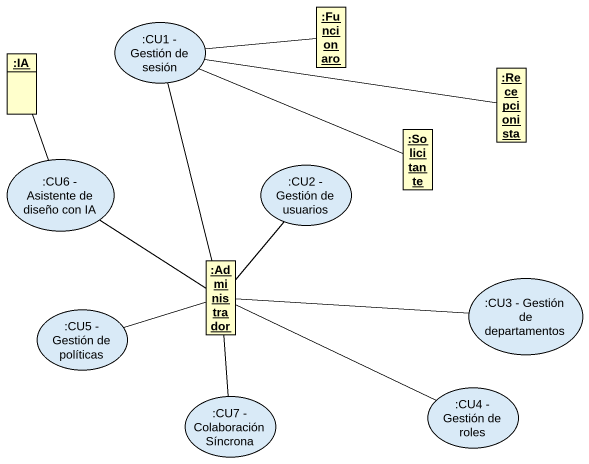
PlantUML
@startuml
allowmixing
hide circle
hide empty members
object ":Funcionaro" as Funcionaro
object ":IA" as IA
usecase ":CU1 - Gestión de sesión" as CU1_Gestión_de_sesión
object ":Recepcionista" as Recepcionista
usecase ":CU6 - Asistente de diseño con IA" as CU6_Asistente_de_diseño_con
usecase ":CU2 - Gestión de usuarios" as CU2_Gestión_de_usuarios
object ":Solicitante" as Solicitante
object ":Administrador" as Administrador
usecase ":CU5 - Gestión de políticas" as CU5_Gestión_de_políticas
usecase ":CU3 - Gestión de departamentos" as CU3_Gestión_de_departamentos
usecase ":CU7 - Colaboración Síncrona" as CU7_Colaboración_Síncrona
usecase ":CU4 - Gestión de roles" as CU4_Gestión_de_roles
CU1_Gestión_de_sesión -right- Funcionaro
CU1_Gestión_de_sesión -right- Recepcionista
CU1_Gestión_de_sesión -right- Solicitante
CU1_Gestión_de_sesión -- Administrador
CU6_Asistente_de_diseño_con -up- IA
CU6_Asistente_de_diseño_con -- Administrador
CU2_Gestión_de_usuarios -- Administrador
CU5_Gestión_de_políticas -right- Administrador
CU3_Gestión_de_departamentos -left- Administrador
CU7_Colaboración_Síncrona -up- Administrador
CU4_Gestión_de_roles -left- Administrador
@enduml
